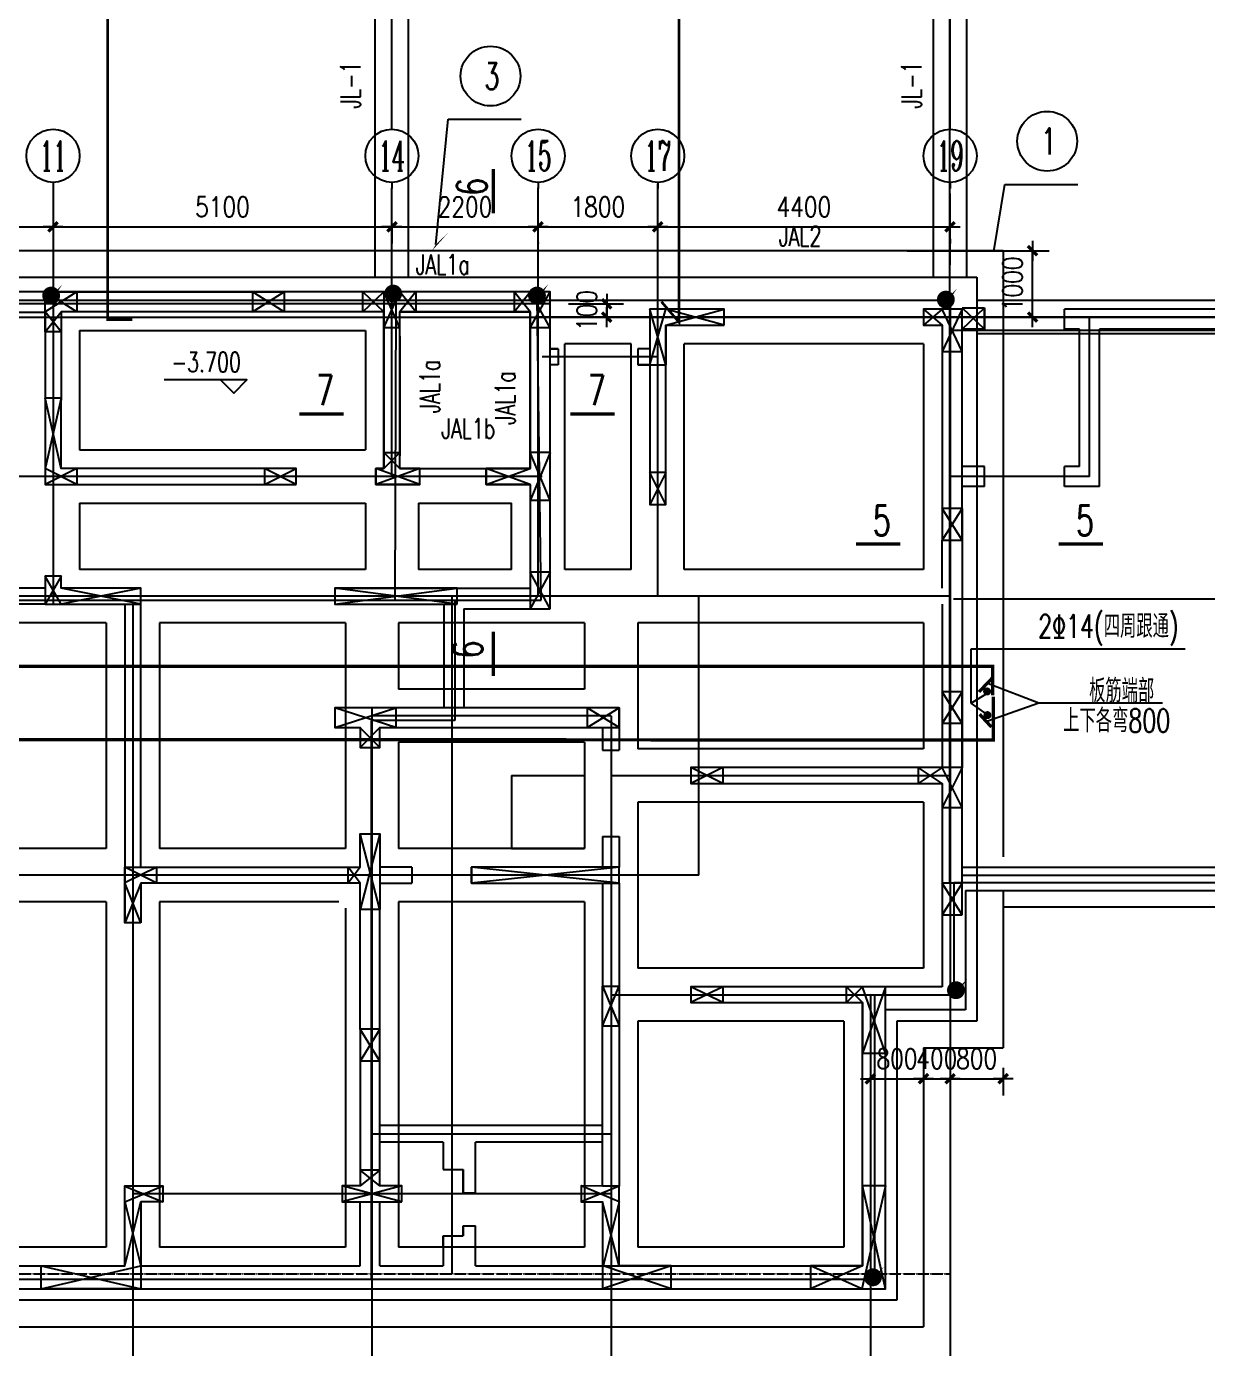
# Model space of a CAD drawing. Extents: x -170759 to 304867, y -311201 to 112352.
# Drawn here: x 197139 to 214914, y -182324 to -162421 of the extents above; entities that cross this region are included whole.
import ezdxf
from ezdxf.enums import TextEntityAlignment as Align

# ---------------------------------------------------------------- set-up
doc = ezdxf.new("R2010")
doc.units = 0
doc.linetypes.add('DOTE', pattern=[2.42, 2, -0.2, 0.02, -0.2])
doc.layers.get('0').update_dxf_attribs({"linetype": 'CONTINUOUS'})
doc.layers.get('DEFPOINTS').update_dxf_attribs({"linetype": 'CONTINUOUS'})
for name, color, linetype in [('AXIS_TEXT', 7, 'CONTINUOUS'), ('DOTE', 251, 'CONTINUOUS'), ('LAYER2', 7, 'CONTINUOUS'), ('WAL', 20, 'CONTINUOUS'), ('图层1', 1, 'CONTINUOUS')]:
    doc.layers.add(name, color=color, linetype=linetype)
doc.styles.add('_HZTXT', font='txt.shx', dxfattribs={"width": 0.8, "bigfont": 'HZTXT.shx'})
doc.styles.add('COMPLEX', font='COMPLEX')
doc.styles.add('DIM_FONT', font='SIMPLEX.shx', dxfattribs={"width": 0.8})
doc.styles.add('HZTXT', font='txt.shx', dxfattribs={"width": 0.8, "bigfont": 'hztxt.shx'})
doc.styles.add('STYLE1', font='txt.shx', dxfattribs={"width": 0.8, "bigfont": 'HZTXT.shx'})
doc.dimstyles.new('NORMAL', dxfattribs={"dimtxt": 300, "dimasz": 1, "dimexe": 250, "dimexo": 300, "dimgap": 150, "dimtad": 1, "dimdec": 0, "dimzin": 0, "dimdsep": 46, "dimtxsty": 'DIM_FONT', "dimblk": '_DIMX', "dimblk1": '_DIMX', "dimblk2": '_DIMX', "dimsah": 1, "dimcen": 2.5, "dimclrt": 7, "dimadec": 0, "dimazin": 0, "dimtfac": 1, "dimtdec": 0, "dimtix": 1, "dimtmove": 2, "dimatfit": 3, "dimldrblk": '_DIMX', "dimfxl": 0, "dimtolj": 1, "dimtzin": 0, "dimarcsym": 0})

# ---------------------------------------------------------------- blocks, each defined once
blk = doc.blocks.new('_DIMX')
blk.add_line((-150, 0), (150, 0))
at = {"const_width": 50}
blk.add_lwpolyline([(-70, -70), (70, 70)], dxfattribs=at)
blk = doc.blocks.new('*D124')
at = {"layer": 'DEFPOINTS', "color": 0}
for p in [(219439, -174852, 0), (219439, -183995), (211039, -184294, 0)]:
    blk.add_point(p, dxfattribs=at)
at = {"layer": 'WAL', "color": 0, "lineweight": -2}
for p, q in [((219439, -175092), (219439, -184195)), ((211040, -183995), (219438, -183995))]:
    blk.add_line(p, q, dxfattribs=at)
at = {"layer": 'WAL', "color": 0, "lineweight": -2, "xscale": 0.8, "yscale": 0.8, "zscale": 0.8, "rotation": 180}
blk.add_blockref('_DIMX', (211039, -183995), dxfattribs=at)
at = {"layer": 'WAL', "color": 0, "lineweight": -2, "xscale": 0.8, "yscale": 0.8, "zscale": 0.8}
blk.add_blockref('_DIMX', (219439, -183995), dxfattribs=at)
at = {"layer": 'WAL', "color": 7, "insert": (215239, -183795), "char_height": 240, "attachment_point": 5, "style": '_HZTXT'}
blk.add_mtext('\\A1;8400', dxfattribs=at)
blk = doc.blocks.new('*D143')
at = {"layer": 'DEFPOINTS', "color": 0}
for p in [(211039, -177797, 0), (211839, -177797, 0), (211839, -178262)]:
    blk.add_point(p, dxfattribs=at)
at = {"layer": 'WAL', "color": 0, "lineweight": -2}
for p, q in [((211839, -178097), (211839, -178512)), ((211038, -178262), (211037, -178262)), ((211039, -178262), (211839, -178262)), ((211840, -178262), (211841, -178262))]:
    blk.add_line(p, q, dxfattribs=at)
blk.add_blockref('_DIMX', (211039, -178262), dxfattribs=at)
at = {"layer": 'WAL', "color": 0, "lineweight": -2, "rotation": 180}
blk.add_blockref('_DIMX', (211839, -178262), dxfattribs=at)
at = {"layer": 'WAL', "color": 7, "insert": (211439, -177962), "char_height": 300, "attachment_point": 5, "style": 'DIM_FONT'}
blk.add_mtext('\\A1;800', dxfattribs=at)
blk = doc.blocks.new('*D144')
at = {"layer": 'DEFPOINTS', "color": 0}
for p in [(210639, -177797, 0), (211039, -177797, 0), (211039, -178262)]:
    blk.add_point(p, dxfattribs=at)
at = {"layer": 'WAL', "color": 0, "lineweight": -2}
for p, q in [((211039, -178097), (211039, -178512)), ((210638, -178262), (210637, -178262)), ((210639, -178262), (211039, -178262)), ((211040, -178262), (211041, -178262))]:
    blk.add_line(p, q, dxfattribs=at)
blk.add_blockref('_DIMX', (210639, -178262), dxfattribs=at)
at = {"layer": 'WAL', "color": 0, "lineweight": -2, "rotation": 180}
blk.add_blockref('_DIMX', (211039, -178262), dxfattribs=at)
at = {"layer": 'WAL', "color": 7, "insert": (210839, -177962), "char_height": 300, "attachment_point": 5, "style": 'DIM_FONT'}
blk.add_mtext('\\A1;400', dxfattribs=at)
blk = doc.blocks.new('*D145')
at = {"layer": 'DEFPOINTS', "color": 0}
for p in [(210639, -177797, 0), (209839, -177998, 0), (210639, -178262)]:
    blk.add_point(p, dxfattribs=at)
at = {"layer": 'WAL', "color": 0, "lineweight": -2}
for p, q in [((210639, -178097), (210639, -178512)), ((209838, -178262), (209837, -178262)), ((209839, -178262), (210639, -178262)), ((209839, -178298), (209839, -178512)), ((210640, -178262), (210641, -178262))]:
    blk.add_line(p, q, dxfattribs=at)
blk.add_blockref('_DIMX', (209839, -178262), dxfattribs=at)
at = {"layer": 'WAL', "color": 0, "lineweight": -2, "rotation": 180}
blk.add_blockref('_DIMX', (210639, -178262), dxfattribs=at)
at = {"layer": 'WAL', "color": 7, "insert": (210239, -177962), "char_height": 300, "attachment_point": 5, "style": 'DIM_FONT'}
blk.add_mtext('\\A1;800', dxfattribs=at)
blk = doc.blocks.new('_AXISO')
blk.add_circle((0, 0), 0.5)
at = {"layer": 'AXIS_TEXT', "style": 'COMPLEX', "width": 1.041667}
blk.add_attdef('A', text='', height=0.56, dxfattribs=at).set_placement((-0.25, -0.28), (0.25, -0.28), align=Align.FIT)
blk = doc.blocks.new('*D151')
at = {"layer": 'DEFPOINTS', "color": 0}
for p in [(210094, -165797, 0), (212280, -165797), (210094, -166797, 0)]:
    blk.add_point(p, dxfattribs=at)
at = {"layer": 'WAL', "color": 0, "lineweight": -2}
for p, q in [((210394, -165797), (212530, -165797)), ((212280, -165796), (212280, -165795)), ((212280, -166797), (212280, -165797)), ((210394, -166797), (212530, -166797)), ((212280, -166798), (212280, -166799))]:
    blk.add_line(p, q, dxfattribs=at)
for p, rotation in [((212280, -165797), 270), ((212280, -166797), 90)]:
    blk.add_blockref('_DIMX', p, dxfattribs=dict(at, rotation=rotation))
at = {"layer": 'WAL', "color": 7, "insert": (211980, -166297), "char_height": 300, "attachment_point": 5, "rotation": 90, "style": 'DIM_FONT'}
blk.add_mtext('\\A1;1000', dxfattribs=at)
blk = doc.blocks.new('*D152')
at = {"layer": 'DEFPOINTS', "color": 0}
for p in [(204999, -166597, 0), (205381, -166797, 0), (205872, -166797)]:
    blk.add_point(p, dxfattribs=at)
at = {"layer": 'WAL', "color": 0, "lineweight": -2}
for p, q in [((205299, -166597), (206122, -166597)), ((205872, -166596), (205872, -166595)), ((205872, -166597), (205872, -166797)), ((205681, -166797), (206122, -166797)), ((205872, -166798), (205872, -166799))]:
    blk.add_line(p, q, dxfattribs=at)
for p, rotation in [((205872, -166597), 270), ((205872, -166797), 90)]:
    blk.add_blockref('_DIMX', p, dxfattribs=dict(at, rotation=rotation))
at = {"layer": 'WAL', "color": 7, "insert": (205572, -166697), "char_height": 300, "attachment_point": 5, "rotation": 90, "style": 'DIM_FONT'}
blk.add_mtext('\\A1;100', dxfattribs=at)

msp = doc.modelspace()

# ---------------------------------------------------------------- linework, layer by layer
at = {"layer": 'DOTE', "color": 8, "linetype": 'DOTE', "ltscale": 2}
msp.add_line((174555.81135, -181196.52505), (211039.22853, -181196.52505), dxfattribs=at)
at = {"layer": 'LAYER2', "color": 6, "elevation": 0}
for points in [[(202720.06455, -166381.13879, 0, 0, 0), (203081.33032, -165978.08148, 96, 0, 0), (203299.00674, -165704.46324, 0, 0, 0)], [(198233.13168, -165745.73088, 0, 0, 0), (197852.20385, -166130.25934, 96, 0, 0), (197621.14535, -166392.67492, 0, 0, 0)], [(205544.16116, -165745.73088, 0, 0, 0), (205163.23332, -166130.25934, 96, 0, 0), (204932.17483, -166392.67492, 0, 0, 0)], [(211697.61089, -165806.60895, 0, 0, 0), (211316.68305, -166191.1374, 96, 0, 0), (211085.62456, -166453.55298, 0, 0, 0)], [(211849.92397, -176202.33112, 0, 0, 0), (211468.99613, -176586.85958, 96, 0, 0), (211237.93764, -176849.27516, 0, 0, 0)], [(210600.95647, -180524.66096, 0, 0, 0), (210220.02863, -180909.18942, 96, 0, 0), (209988.97014, -181171.605, 0, 0, 0)]]:
    msp.add_lwpolyline(points, format="xyseb", dxfattribs=at)
at = {"layer": 'LAYER2', "color": 6, "const_width": 133.7388, "elevation": 0}
for points in [[(197543.40939, -166531.37904, -1), (197478.26034, -166413.20933, -1)], [(202691.59246, -166500.94014, -1), (202626.44341, -166382.77043, -1)], [(204854.43886, -166531.37904, -1), (204789.28981, -166413.20933, -1)], [(211007.88859, -166592.25711, -1), (210942.73955, -166474.08739, -1)], [(211160.20167, -176987.97928, -1), (211095.05262, -176869.80957, -1)], [(209911.23417, -181310.30912, -1), (209846.08513, -181192.1394, -1)]]:
    msp.add_lwpolyline(points, format="xyb", close=True, dxfattribs=at)
at = {"layer": 'WAL', "color": 4}
for p, q in [((202639.22853, -163968.9875), (202639.22853, -136475.28904)), ((211039.22853, -163968.36882), (211039.22853, -136475.28904)), ((202389.22853, -166196.52505), (202389.22853, -161146.52505)), ((202889.22853, -166196.52505), (202889.22853, -161146.52505)), ((210789.22853, -166196.52505), (210789.22853, -161146.52505)), ((211289.22853, -166196.52505), (211289.22853, -161146.52505)), ((197539.22853, -164768.36882), (197539.22853, -164858.8081)), ((202639.22853, -164768.36882), (202639.22853, -164858.8081)), ((204839.22853, -164768.36882), (204839.22853, -164858.8081)), ((206639.22853, -164768.36882), (206639.22853, -164858.8081)), ((206639.22853, -170996.52505), (206639.22853, -164791.87756)), ((211039.22853, -164768.36882), (211039.22853, -164858.8081)), ((197539.22853, -164858.8081), (197539.22853, -171116.52505)), ((202639.22853, -169196.52505), (202639.22853, -164847.99566)), ((204839.22853, -170996.52505), (204839.22853, -164847.99566)), ((211039.22853, -166009.8754), (211039.22853, -164933.60012)), ((211839.22853, -165796.52505), (178439.22853, -165796.52505)), ((211839.22853, -165796.52505), (211839.22853, -174921.99128)), ((195139.22853, -166196.52505), (211439.22853, -166196.52505)), ((211439.22853, -166196.52505), (211439.22853, -177396.52505)), ((205019.22853, -166416.52505), (185259.22853, -166416.52505)), ((197899.22853, -166716.52505), (197419.22853, -166416.52505)), ((197899.22853, -166416.52505), (197419.22853, -166716.88709)), ((197899.22853, -166416.52505), (197899.22853, -166716.52505)), ((200539.22853, -166416.52505), (200539.22853, -166716.52505)), ((201019.22853, -166716.52505), (200539.22853, -166416.52505)), ((200539.22853, -166716.52505), (201019.22853, -166416.52505)), ((202199.22853, -166716.52505), (202199.22853, -166416.52505)), ((202199.22853, -166416.52505), (202519.22853, -166716.52505)), ((202199.22853, -166716.52505), (202519.22853, -166416.52505)), ((202519.22853, -166416.52505), (202519.22853, -166716.52505)), ((202759.22853, -166956.52505), (202519.22853, -166416.52505)), ((202519.22853, -166956.52505), (202758.82965, -166416.52505)), ((202999.22853, -166716.52505), (202758.82965, -166416.52505)), ((202999.22853, -166416.52505), (202759.22853, -166716.52505)), ((202999.22853, -166416.52505), (202999.22853, -166716.52505)), ((204719.22853, -166716.52505), (204479.22853, -166416.52505)), ((204479.22853, -166716.52505), (204717.89068, -166416.52505)), ((204479.22853, -166416.52505), (204479.22853, -166716.52505)), ((205019.22853, -166956.52505), (204717.89068, -166416.52505)), ((204719.22853, -166956.52505), (205019.22853, -166416.52505)), ((205019.22853, -167276.52505), (205019.22853, -166416.52505)), ((211039.22853, -166425.44205), (211039.22853, -184857.23208)), ((217889.22853, -166546.52505), (211439.22853, -166546.52505)), ((204999.22853, -166596.52505), (185439.22853, -166596.52505)), ((197419.22853, -166726.52505), (192859.22853, -166726.52505)), ((197419.22853, -167016.52505), (197659.22853, -166716.52505)), ((197659.22853, -167016.52505), (197419.22853, -166716.88709)), ((197419.22853, -166726.52505), (197419.22853, -169076.52505)), ((197659.22853, -166716.52505), (197659.22853, -167016.52505)), ((202519.22853, -166716.52505), (201019.22853, -166716.52505)), ((202519.22853, -166716.52505), (202199.22853, -166716.52505)), ((202519.22853, -169076.52505), (202519.22853, -166716.52505)), ((204719.22853, -166716.52505), (202759.22853, -166716.52505)), ((202759.22853, -169076.52505), (202759.22853, -166716.52505)), ((202999.6054, -166719.34278), (204399.6054, -166719.34278)), ((204719.22853, -169076.52505), (204719.22853, -166716.52505)), ((206759.22853, -167516.52505), (206519.22853, -166676.52505)), ((206519.22853, -167516.52505), (206760.18095, -166676.52505)), ((206759.22853, -166916.52505), (207639.22853, -166676.52505)), ((207639.22853, -166916.52505), (206760.18095, -166676.52505)), ((210639.22853, -166676.52505), (210919.22853, -166916.82703)), ((210919.4526, -166676.52505), (210639.22853, -166916.52484)), ((211219.22853, -166676.52505), (210919.22853, -167316.52484)), ((211219.22853, -167316.52484), (210919.4526, -166676.52505)), ((211219.22853, -166656.52505), (211559.22853, -166656.52505)), ((211219.22853, -166656.52505), (211559.22853, -166656.52505)), ((211219.22853, -166976.52505), (211559.22853, -166656.52505)), ((211219.22853, -166656.52505), (211559.22853, -166976.52505)), ((211559.22853, -166976.52505), (211559.22853, -166656.52505)), ((211559.22853, -166656.52505), (211559.22853, -166976.52505)), ((211559.22853, -166976.52505), (211559.22853, -166676.52505)), ((212759.22853, -166976.52505), (212759.22853, -166676.52505)), ((219289.22853, -166676.52505), (212759.22853, -166676.52505)), ((174767.77959, -166796.52505), (218787.04971, -166796.52505)), ((202759.22853, -166956.52505), (202519.22853, -166956.52505)), ((205019.22853, -166956.52505), (204719.22853, -166956.52505)), ((225459.22853, -166796.52505), (204839.22853, -166796.52505)), ((206759.22853, -166916.52505), (206759.22853, -167516.52505)), ((211559.22853, -166976.52505), (211219.22853, -166976.52505)), ((211559.22853, -166976.52505), (211219.22853, -166976.52505)), ((211559.22853, -166976.52505), (211219.22853, -166976.52505)), ((212989.22853, -166976.52505), (212759.22853, -166976.52505)), ((212989.22853, -169046.52505), (212989.22853, -166976.52505)), ((213139.22853, -169196.52505), (213139.22853, -166796.52505)), ((225459.22853, -166976.52505), (213289.22853, -166976.52505)), ((213289.22853, -169346.52505), (213289.22853, -166976.52505)), ((197659.22853, -167016.52505), (197659.22853, -168046.52505)), ((197939.22853, -166996.52505), (197939.22853, -168796.52505)), ((197939.22853, -166996.52505), (202239.22853, -166996.52505)), ((202239.22853, -166996.52505), (202239.22853, -168796.52505)), ((202759.22853, -167085.01674), (202759.22853, -168885.01674)), ((204719.22853, -168796.52505), (204719.22853, -166996.52505)), ((217889.22853, -167046.52505), (211439.22853, -167046.52505)), ((205019.22853, -167276.52505), (205139.22853, -167276.52505)), ((205139.22853, -167276.52505), (205019.22853, -167276.52505)), ((205139.22853, -167276.52505), (205139.22853, -167516.52505)), ((205139.22853, -167276.52505), (205139.22853, -167516.52505)), ((205139.22853, -167276.52505), (205139.22853, -167516.52505)), ((205139.22853, -167276.52505), (205139.22853, -167516.52505)), ((205239.22853, -170596.52505), (205239.22853, -167196.52505)), ((206239.22853, -167196.52505), (205239.22853, -167196.52505)), ((206239.22853, -170596.52505), (206239.22853, -167196.52505)), ((206339.22853, -167276.52505), (206339.22853, -167516.52505)), ((206519.22853, -167276.52505), (206339.22853, -167276.52505)), ((206519.22853, -167276.52505), (206339.22853, -167276.52505)), ((206519.22853, -167276.52505), (206339.22853, -167276.52505)), ((206339.22853, -167276.52505), (206339.22853, -167516.52505)), ((206339.22853, -167276.52505), (206339.22853, -167516.52505)), ((207039.22853, -170596.52505), (207039.22853, -167196.52505)), ((210639.22853, -167196.52505), (207039.22853, -167196.52505)), ((210639.22853, -167196.52505), (210639.22853, -170596.52505)), ((210919.22853, -167316.52484), (211219.22853, -167316.52484)), ((206639.22853, -167396.52505), (204899.22853, -167396.52505)), ((205139.22853, -167516.52505), (205019.22853, -167516.52505)), ((205139.22853, -167516.52505), (205019.22853, -167516.52505)), ((206339.22853, -167516.52505), (206519.22853, -167516.52505)), ((206519.22853, -167516.52505), (206339.22853, -167516.52505)), ((206519.22853, -167516.52505), (206759.22853, -167516.52505)), ((197659.22853, -169076.52505), (197419.22853, -168016.52505)), ((197659.22853, -168016.52505), (197419.22853, -169076.68293)), ((197939.22853, -168796.52505), (202239.22853, -168796.52505)), ((202519.22853, -168836.52505), (202759.22853, -168836.52505)), ((202759.22853, -169076.52505), (202519.22853, -168836.52505)), ((202759.22853, -168836.52505), (202519.22853, -169076.52505)), ((205019.22853, -168836.52505), (204719.22853, -168836.52505)), ((205019.22853, -169556.52505), (204719.22853, -168836.52505)), ((205019.22853, -168836.52505), (204719.22853, -169556.52505)), ((197899.22853, -169076.52505), (197419.22853, -169316.52505)), ((197899.22853, -169316.52505), (197419.22853, -169076.68293)), ((197899.22853, -169076.52505), (197899.22853, -169316.52505)), ((200719.22853, -169076.52505), (200719.22853, -169316.52505)), ((200719.22853, -169316.52505), (201199.22853, -169076.52505)), ((201199.22853, -169316.52505), (200719.22853, -169076.52505)), ((203059.42659, -169316.52505), (202399.22853, -169076.52505)), ((203059.42659, -169076.52505), (202399.22853, -169316.52505)), ((202399.22853, -169076.52505), (202519.22853, -169076.52505)), ((202399.22853, -169316.52505), (202399.22853, -169076.52505)), ((202759.22853, -169076.52505), (203059.42659, -169076.52505)), ((202759.22853, -169076.52505), (203059.42659, -169076.52505)), ((202759.22853, -169076.52505), (203059.42659, -169076.52505)), ((203039.22853, -169076.52505), (204439.22853, -169076.52505)), ((203059.42659, -169316.52505), (203059.42659, -169076.52505)), ((204059.22853, -169316.52505), (204719.22853, -169076.52505)), ((204719.22853, -169316.52505), (204059.22853, -169076.52505)), ((204059.22853, -169076.52505), (204719.22853, -169076.52505)), ((204059.22853, -169316.52505), (204059.22853, -169076.52505)), ((206759.22853, -169136.52505), (206519.22853, -169616.52505)), ((206759.22853, -169616.52505), (206519.22853, -169136.52505)), ((206759.22853, -169136.52505), (206519.22853, -169136.52505)), ((211559.22853, -169046.52505), (211219.22853, -169046.52505)), ((211559.22853, -169346.52505), (211559.22853, -169046.52505)), ((212989.22853, -169046.52505), (212759.22853, -169046.52505)), ((212759.22853, -169346.52505), (212759.22853, -169046.52505)), ((204899.22853, -169196.52505), (185439.22853, -169196.52505)), ((202399.22853, -169316.52505), (203059.42659, -169316.52505)), ((203059.42659, -169316.52505), (202399.22853, -169316.52505)), ((202399.22853, -169316.52505), (203059.42659, -169316.52505)), ((204719.22853, -169316.52505), (204059.22853, -169316.52505)), ((213139.22853, -169196.52505), (211039.22853, -169196.52505)), ((211559.22853, -169346.52505), (211219.22853, -169346.52505)), ((213289.22853, -169346.52505), (212759.22853, -169346.52505)), ((213289.22853, -169346.52505), (213289.22853, -169346.52505)), ((205019.22853, -169556.52505), (204719.22853, -169556.52505)), ((197939.22853, -169596.52505), (197939.22853, -170596.52505)), ((197939.22853, -169596.52505), (202239.22853, -169596.52505)), ((202239.22853, -169596.52505), (202239.22853, -170596.52505)), ((203039.22853, -169596.52505), (203039.22853, -170596.52505)), ((203039.22853, -169596.52505), (204439.22853, -169596.52505)), ((204439.22853, -170596.52505), (204439.22853, -169596.52505)), ((211219.22853, -170156.52505), (210919.22853, -169676.52505)), ((211219.22853, -169676.52505), (210919.22853, -170156.52505)), ((211219.22853, -169676.52505), (210919.22853, -169676.52505)), ((211219.22853, -169676.52505), (211219.22853, -171198.41802)), ((210919.22853, -170876.52505), (210919.22853, -170156.52505)), ((197659.59912, -171116.52505), (197419.22853, -170696.52505)), ((197659.22853, -170696.52505), (197419.22853, -171116.52505)), ((202239.22853, -170596.52505, 0), (197939.22853, -170596.52505, 0)), ((204439.22853, -170596.52505, 0), (203039.22853, -170596.52505, 0)), ((205019.22853, -170636.52505), (204719.22853, -170636.52505)), ((205019.22853, -171186.52505), (204719.22853, -170636.52505)), ((205019.22853, -170636.52505), (204719.22853, -171186.52505)), ((206239.22853, -170596.52505, 0), (205239.22853, -170596.52505, 0)), ((210639.22853, -170596.52505, 0), (207039.22853, -170596.52505, 0)), ((197419.22853, -170876.52505), (192859.22853, -170876.52505)), ((198859.22853, -171116.52505), (197659.22853, -170876.52505)), ((198859.22853, -170876.52505), (197659.59912, -171116.52505)), ((198859.22853, -175076.52505), (198859.22853, -170876.52505)), ((201779.22873, -170876.52505), (204719.22853, -170876.52505)), ((203619.22873, -171116.52508), (201779.22873, -170876.52508)), ((201779.22873, -171116.52508), (203619.22873, -170876.52508)), ((201808.62143, -170876.52505), (204719.22853, -170876.52505)), ((211039.22853, -170996.52505), (195139.22853, -170996.52505)), ((197419.22853, -171116.52505), (195619.22853, -171116.52505)), ((198619.22853, -171116.52505), (198619.22853, -175916.52505)), ((198739.22853, -171116.52505), (198739.22853, -184857.23208)), ((203419.22853, -171116.52508), (203419.22853, -172676.52505)), ((203539.22853, -170996.52505), (203539.22854, -181196.52505)), ((207259.22853, -175196.52505), (207259.22853, -170996.52505)), ((210919.22853, -171116.52505), (210919.22853, -173576.52505)), ((211219.22853, -171116.52505), (211219.22853, -173576.52505)), ((203719.22853, -171186.52505), (203719.22853, -172676.52505)), ((203719.22853, -171186.52505), (205019.22853, -171186.52505)), ((198339.22853, -171396.52505, 0), (195539.22853, -171396.52505)), ((198339.22853, -171396.52505), (198339.22853, -174796.52505)), ((201939.22853, -171396.52505, 0), (199139.22853, -171396.52505, 0)), ((199139.22853, -171396.52505), (199139.22853, -174796.52505)), ((201939.22853, -171396.52505), (201939.22853, -174796.52505)), ((205539.22853, -171396.52505, 0), (202739.22853, -171396.52505, 0)), ((202739.22853, -171396.52505), (202739.22853, -172396.52505)), ((205539.22853, -171396.52505), (205539.22853, -172396.52505)), ((210639.22853, -171396.52505, 0), (206339.22853, -171396.52505, 0)), ((206339.22853, -171396.52505), (206339.22853, -173296.52505)), ((210639.22853, -171396.52505), (210639.22853, -173296.52505)), ((211354.91275, -172608.56962, 0), (211354.91275, -171789.92395, 0)), ((211354.91275, -171789.92395, 0), (214578.30891, -171789.92395, 0)), ((211616.41126, -172314.31612, 0), (212373.65042, -172602.03086, 0)), ((205539.22853, -172396.52505), (202739.22853, -172396.52505)), ((211219.22853, -172916.52505), (210919.22853, -172436.52505)), ((211219.22853, -172436.52505), (210919.22853, -172916.52505)), ((211596.16103, -172461.69534, 0), (211354.91275, -172608.56962, 0)), ((202699.22853, -172976.52505), (201779.22873, -172676.52505)), ((201779.22873, -172976.52505), (202699.22853, -172676.52505)), ((202339.22853, -172676.52505), (202339.22853, -184857.23208)), ((202699.22853, -172676.52505), (202699.22853, -172976.52505)), ((206059.22853, -172976.52505), (205579.22853, -172676.52505)), ((205579.22853, -172976.52505), (206059.22853, -172676.52505)), ((205579.22853, -172676.52505), (205579.22853, -172976.52505)), ((206059.22853, -172676.52505), (206059.22853, -173316.52505)), ((211599.30424, -172776.62404, 0), (211354.91275, -172608.56962, 0)), ((211593.85747, -172877.54913, 0), (212373.65042, -172602.03086, 0)), ((212373.65042, -172602.03086, 0), (214233.45876, -172602.03086, 0)), ((205939.22853, -172796.52505), (202339.22853, -172796.52505)), ((205939.22853, -172796.52505), (205939.22853, -184857.23208)), ((211219.22853, -172916.52505), (210919.22853, -172916.52505)), ((202459.22853, -173276.52505), (202156.59551, -172976.52505)), ((202159.22853, -173276.52505), (202459.22853, -172976.52505)), ((205809.22853, -172976.52505), (205809.22853, -173316.52505)), ((205539.22853, -173196.52505), (202739.22853, -173196.52505)), ((202739.22853, -173196.52505), (202739.22853, -174796.52505)), ((205539.22853, -173196.52505), (205539.22853, -174796.52505)), ((205809.22853, -173316.52505), (206059.22853, -173316.52505)), ((205809.22853, -173316.52505), (206049.22853, -173316.52505)), ((205809.22853, -173316.52505), (206049.22853, -173316.52505)), ((205809.22853, -173316.52505), (206059.22853, -173316.52505)), ((210639.22853, -173296.52505), (206339.22853, -173296.52505)), ((204439.22853, -173696.52505), (205539.22853, -173696.52505)), ((204439.22853, -173696.52505), (204439.22853, -174796.52505)), ((205539.22853, -173696.52505), (205539.22853, -174796.52505)), ((205939.22853, -173696.52505), (211039.22853, -173696.52505)), ((207619.22853, -173816.52505), (207139.22853, -173576.52505)), ((207619.22853, -173576.52505), (207139.22853, -173816.52505)), ((207619.22853, -173576.52505), (207619.22853, -173816.52505)), ((210919.22853, -173576.52505), (210559.22853, -173816.52505)), ((210919.22853, -173816.52505), (210559.22853, -173576.52505)), ((210559.22853, -173576.52505), (210559.22853, -173816.52505)), ((211219.22853, -174176.52505), (210919.22853, -173576.52505)), ((211219.22853, -173576.52505), (210919.22853, -174176.52505)), ((211219.22853, -173576.52505), (210919.22853, -173576.52505)), ((210639.22853, -174096.52505), (206339.22853, -174096.52505)), ((206339.22853, -174096.52505), (206339.22853, -176596.52505)), ((210639.22853, -174096.52505), (210639.22853, -176596.52505)), ((210919.22853, -174176.52505), (211219.22853, -174176.52505)), ((202459.22853, -175716.52505), (202159.22853, -174576.52505)), ((202459.22853, -174576.52505), (202159.22853, -175716.52505)), ((205809.22853, -174616.52505), (206059.22853, -174616.52505)), ((205809.22853, -174616.52505), (205809.22853, -175076.52505)), ((206059.22853, -174616.52505), (206059.22853, -175076.52505)), ((198339.22853, -174796.52505), (195539.22853, -174796.52505)), ((201939.22853, -174796.52505), (199139.22853, -174796.52505)), ((205539.22853, -174796.52505), (202739.22853, -174796.52505)), ((204439.22853, -174796.52505), (205539.22853, -174796.52505)), ((199099.22853, -175316.52505), (198619.22853, -175076.52505)), ((199099.22853, -175076.52505), (198619.22853, -175313.44569)), ((199099.22853, -175316.52505), (199099.22853, -175076.52505)), ((202159.22853, -175316.52505), (201979.22853, -175076.52505)), ((202159.22853, -175076.52505), (201979.22853, -175316.52505)), ((201979.22853, -175316.52505), (201979.22853, -175076.52505)), ((202939.22853, -175076.52505), (202459.22853, -175076.52505)), ((202939.22853, -175076.52505), (202939.22853, -175316.52505)), ((206059.22853, -175316.52505), (203839.22853, -175076.52505)), ((206059.22853, -175076.52505), (203839.22853, -175316.52505)), ((203839.22853, -175316.52505), (203839.22853, -175076.52505)), ((211219.22853, -175076.52505), (230619.22853, -175076.52505)), ((207259.22853, -175196.52505), (195139.22853, -175196.52505)), ((198859.22853, -175916.52505), (198619.22853, -175313.44569)), ((198859.22853, -175316.52505), (198619.22853, -175916.52505)), ((202159.22853, -177516.52505), (202159.22853, -175316.52505)), ((202459.22853, -175316.52505), (202939.22853, -175316.52505)), ((205809.22853, -175316.52505), (205809.22853, -176867.86552)), ((206059.22853, -175316.52505), (206059.22853, -176867.86552)), ((211219.22853, -175796.52505), (210919.22853, -175316.52505)), ((211219.22853, -175316.52505), (210919.22853, -175796.52505)), ((211219.22853, -175316.52505), (210919.22853, -175316.52505)), ((211219.22853, -175196.52505), (256239.22853, -175196.52505)), ((211269.22853, -175426.52505), (241419.22853, -175426.52505)), ((211269.22853, -175426.52505), (211269.22853, -177226.52505)), ((211839.22853, -175426.52505), (211839.22853, -177796.52505)), ((198339.22853, -175596.52505), (195539.22853, -175596.52505)), ((198339.22853, -175596.52505), (198339.22853, -180796.52505)), ((199139.22853, -175596.52505), (199139.22853, -180796.52505)), ((201839.22853, -175596.52505), (199139.22853, -175596.52505)), ((201939.22853, -175696.52505), (201939.22853, -180796.52505)), ((202459.22853, -177516.52505), (202459.22853, -175716.52505)), ((202739.22853, -175596.52505), (202739.22853, -180796.52505)), ((205539.22853, -175596.52505), (202739.22853, -175596.52505)), ((205539.22853, -175596.52505), (205539.22853, -180796.52505)), ((211839.22853, -175676.52505), (226039.22853, -175676.52505)), ((210919.22853, -175796.52505), (210919.22853, -176876.52505)), ((210639.22853, -176596.52505), (206339.22853, -176596.52505)), ((205809.22853, -176867.86552), (206059.22853, -177467.77191)), ((205809.22853, -177467.77191), (206059.22853, -176867.86552)), ((210919.22853, -176876.52505), (207139.22853, -176876.52505)), ((207619.22853, -177116.52505), (207139.22853, -176876.52505)), ((207619.22853, -176876.52505), (207139.22853, -177116.52505)), ((207619.22853, -176876.52505), (207619.22853, -177116.52505)), ((209479.22853, -177116.52505), (209721.69138, -176876.52505)), ((209719.22853, -177116.52505), (209479.22853, -176876.52505)), ((209479.22853, -177116.52505), (209479.22853, -176876.52505)), ((210069.22853, -176876.52505), (209719.22853, -177876.52505)), ((210069.22853, -177876.52505), (209721.69138, -176876.52505)), ((205939.22853, -176996.52505), (211039.22853, -176996.52505)), ((209719.22853, -181076.52505), (209719.22853, -177116.52505)), ((209839.22853, -176996.52505), (209839.22853, -184857.23208)), ((210069.22853, -181426.52505), (210069.22853, -177226.52505)), ((211269.22853, -177226.52505), (210069.22853, -177226.52505)), ((202459.22853, -177996.52505), (202159.22853, -177516.52505)), ((202459.22853, -177516.52505), (202159.22853, -177996.52505)), ((205809.22853, -177467.77191), (206059.22853, -177467.77191)), ((206339.22853, -177396.52505), (206339.22853, -180796.52505)), ((209439.22853, -177396.52505), (206339.22853, -177396.52505)), ((209439.22853, -177396.52505), (209439.22853, -180796.52505)), ((210239.22853, -177396.52505), (210239.22853, -181596.52505)), ((211439.22853, -177396.52505), (210239.22853, -177396.52505)), ((210639.22853, -177796.52505), (210639.22853, -181996.52505)), ((210639.22853, -177796.52505), (211839.22853, -177796.52505)), ((202459.22853, -177996.52505), (202159.22853, -177996.52505)), ((205939.22853, -179096.52505), (202339.22853, -179096.52505)), ((205809.22853, -178966.52505), (202459.22853, -178966.52505)), ((205939.22853, -179096.52505), (203409.22853, -179096.52505)), ((203409.22853, -179216.52505), (202459.22853, -179216.52505)), ((203409.22853, -179216.52505), (203409.22853, -179627.13215)), ((203899.22835, -179977.13215), (203899.22835, -179216.52505)), ((205809.22853, -179216.52505), (203899.22835, -179216.52505)), ((202459.22853, -179876.52505), (202159.22853, -179636.52505)), ((202459.22853, -179636.52505), (202159.22853, -179876.52505)), ((202459.22853, -179636.52505), (202159.22853, -179636.52505)), ((203409.22853, -179627.13215), (203709.22835, -179627.13215)), ((203709.22835, -179627.13215), (203709.22835, -179977.13215)), ((203709.22835, -179977.13215), (203709.22835, -179627.13215)), ((198619.22853, -180116.21893), (199189.22853, -179876.52505)), ((198619.22853, -179878.10703), (199189.22853, -180116.52505)), ((202789.22853, -180116.52505), (201889.22853, -179876.52505)), ((202789.22853, -179876.52505), (201889.22853, -180116.52505)), ((206059.22853, -180116.21893), (205489.22853, -179876.52505)), ((206059.22853, -179878.10703), (205489.22853, -180116.52505)), ((210069.22853, -179876.52505), (209712.82995, -181426.52505)), ((210069.22853, -181426.52505), (209719.22853, -179876.52505)), ((198619.22853, -180116.21893), (198859.22853, -181078.99515)), ((198619.22853, -181076.52505), (198859.22853, -180116.52505)), ((205939.22853, -179996.52505), (198739.22853, -179996.52505)), ((202159.22853, -181076.52505), (202159.22853, -180116.52505)), ((202459.22853, -181076.52505), (202459.22853, -180116.52505)), ((203709.22835, -179977.13215), (203899.22835, -179977.13215)), ((206059.22853, -181076.52505), (205809.22854, -180116.52505)), ((206059.22853, -180116.21893), (205819.22853, -181078.99515)), ((203709.22835, -180477.13215), (203709.22835, -180627.13215)), ((203709.22835, -180477.13215), (203899.22835, -180477.13215)), ((203709.22835, -180627.13215), (203709.22835, -180477.13215)), ((203899.22835, -181076.52505), (203899.22835, -180477.13215)), ((203409.22835, -180627.13215), (203709.22835, -180627.13215)), ((203409.22835, -180627.13215), (203409.22835, -181076.52505)), ((203409.22853, -180776.52505), (203409.22853, -180627.13215)), ((198339.22853, -180796.52505), (195539.22853, -180796.52505)), ((201939.22853, -180796.52505), (199139.22853, -180796.52505)), ((205539.22853, -180796.52505), (202739.22853, -180796.52505)), ((209439.22853, -180796.52505), (206339.22853, -180796.52505)), ((193159.22853, -181076.52505), (198619.22853, -181076.52505)), ((197359.22853, -181076.52505), (198859.22853, -181426.52505)), ((197359.22853, -181426.52505), (198859.22853, -181078.99515)), ((198859.22853, -181076.52505), (202159.22853, -181076.52505)), ((202459.22853, -181076.52505), (203409.22835, -181076.52505)), ((203899.22835, -181076.52505), (209719.22853, -181076.52505)), ((206839.22853, -181076.52505), (205809.22853, -181426.52505)), ((206839.22853, -181426.52505), (205819.22853, -181078.99515)), ((209712.82995, -181426.52505), (208939.22853, -181076.52505)), ((209719.22853, -181076.52505), (208939.22853, -181426.52505)), ((195259.22853, -181426.52505), (210069.22853, -181426.52505)), ((210239.22853, -181596.52505), (195139.22853, -181596.52505)), ((179639.22853, -181996.52505), (210639.22853, -181996.52505))]:
    msp.add_line(p, q, dxfattribs=at)
at = {"layer": 'WAL', "color": 4, "const_width": 40}
for points in [[(198737.01701, -146596.52505), (198362.98157, -146596.52505), (198362.98157, -166834.6244), (198733.84438, -166834.6244)], [(206621.78149, -146928.65679), (206957.15981, -146614.72312), (206957.15981, -166869.90593), (206695.73588, -166565.62214)]]:
    msp.add_lwpolyline(points, dxfattribs=at)
at = {"layer": 'WAL', "color": 4, "const_width": 50, "elevation": 0}
for points in [[(204167.30768, -165232.80343), (204167.30768, -164565.53323)], [(201245.26865, -168253.71441), (201912.53885, -168253.71441)], [(205324.49642, -168253.71441), (205991.76662, -168253.71441)], [(209621.94932, -170214.32408), (210289.21952, -170214.32408)], [(212670.87231, -170214.32408), (213338.14251, -170214.32408)], [(204167.30768, -172199.17766), (204167.30768, -171531.90746)], [(178652.85866, -172377.06537), (178652.85866, -172053.70185), (211679.95027, -172053.70185), (211679.95027, -172489.74193)], [(211682.76222, -172220.71283), (211473.44546, -172439.26024)], [(178668.24886, -172389.50538), (178671.89523, -173156.26312), (211687.96158, -173160.93796), (211688.15782, -172508.37706)], [(211662.59591, -172969.02831), (211483.75466, -172774.20862)]]:
    msp.add_lwpolyline(points, dxfattribs=at)
at = {"layer": 'WAL', "color": 4}
for points in [[(197659.22853, -167016.52505), (197419.22853, -167016.52505), (197419.22853, -166416.52505), (201019.22853, -166416.52505), (201019.22853, -166716.52505), (197659.22853, -166716.52505), (197659.22853, -167016.52505)], [(205019.22853, -171186.52505), (205019.22853, -167516.52505), (205019.22853, -167516.52505), (205019.22853, -167276.52505), (205019.22853, -167276.52505), (205019.22853, -166416.52505), (202519.22853, -166416.52505), (202519.22853, -169076.52505), (202399.22853, -169076.52505), (202399.22853, -169316.52505), (203059.42659, -169316.52505), (203059.42659, -169076.52505), (202759.22853, -169076.52505), (202759.22853, -166716.52505), (204719.22853, -166716.52505), (204719.22853, -169076.52505), (204059.22853, -169076.52505), (204059.22853, -169316.52505), (204719.22853, -169316.52505), (204719.22853, -171186.52505), (205019.22853, -171186.52505)], [(207639.22853, -166916.52505), (207639.22853, -166676.52505), (206519.22853, -166676.52505), (206519.22853, -167276.52505), (206519.22853, -167276.52505), (206519.22853, -167516.52505), (206519.22853, -167516.52505), (206519.22853, -169616.52505), (206759.22853, -169616.52505), (206759.22853, -166916.52505), (207639.22853, -166916.52505)], [(211219.22853, -170156.52505), (211219.22853, -166676.52505), (210639.22853, -166676.52505), (210639.22853, -166916.52484), (210919.22853, -166916.52505), (210919.22853, -170156.52505), (211219.22853, -170156.52505)], [(201199.22853, -169316.52505), (201199.22853, -169076.52505), (197659.22853, -169076.52505), (197659.22853, -168016.52505), (197419.22853, -168016.52505), (197419.22853, -169316.52505), (201199.22853, -169316.52505)], [(198859.22853, -171116.52505), (198859.22853, -170876.52505), (197659.22853, -170876.52505), (197659.22853, -170696.52505), (197419.22853, -170696.52505), (197419.22853, -171116.52505), (198859.22853, -171116.52505)], [(203619.22873, -171116.52508), (203619.22873, -170876.52508), (201779.22873, -170876.52508), (201779.22873, -171116.52508), (203619.22873, -171116.52508)], [(211219.22853, -175796.52505), (211219.22853, -172436.52505), (210919.22853, -172436.52505), (210919.22853, -173576.52505), (207139.22853, -173576.52505), (207139.22853, -173816.52505), (210919.22853, -173816.52505), (210919.22853, -175796.52505), (211219.22853, -175796.52505)], [(206059.22853, -172976.52505), (206059.22853, -172676.52505), (201779.22873, -172676.52505), (201779.22873, -172976.52505), (202159.22853, -172976.52505), (202159.22853, -173276.52505), (202459.22853, -173276.52505), (202459.22853, -172976.52505), (206059.22853, -172976.52505)], [(198859.22853, -175916.52505), (198619.22853, -175916.52505), (198619.22853, -175076.52505), (202159.22853, -175076.52505), (202159.22853, -174576.52505), (202459.22853, -174576.52505), (202459.22853, -175716.52505), (202159.22853, -175716.52505), (202159.22853, -175316.52505), (198859.22853, -175316.52505), (198859.22853, -175916.52505)], [(206059.22853, -175316.52505), (206059.22853, -175076.52505), (203839.22853, -175076.52505), (203839.22853, -175316.52505), (206059.22853, -175316.52505)], [(205809.22854, -179877.77398), (205809.22853, -176867.86552), (206059.22853, -176867.86552), (206059.22853, -179877.77398), (205809.22854, -179877.77398)], [(209719.22853, -177876.52505), (210069.22853, -177876.52505), (210069.22853, -176876.52505), (207139.22853, -176876.52505), (207139.22853, -177116.52505), (209719.22853, -177116.52505), (209719.22853, -177876.52505)], [(202789.22853, -180116.52505), (202789.22853, -179876.52505), (202459.22853, -179876.52505), (202459.22853, -177516.52505), (202159.22853, -177516.52505), (202159.22853, -179876.52505), (201889.22853, -179876.52505), (201889.22853, -180116.52505), (202789.22853, -180116.52505)], [(197359.22854, -181426.52505), (197359.22854, -181076.52505), (198619.22853, -181076.52505), (198619.22853, -179876.52505), (199189.22853, -179876.52505), (199189.22853, -180116.52505), (198859.22853, -180116.52505), (198859.22853, -181426.52505), (197359.22854, -181426.52505)], [(206839.22853, -181426.52505), (206839.22853, -181076.52505), (206059.22853, -181076.52505), (206059.22853, -179878.10703), (205489.22853, -179876.52505), (205489.22853, -180116.52505), (205809.22854, -180116.52505), (205809.22853, -181426.52505), (206839.22853, -181426.52505)], [(210069.22853, -179876.52505), (209719.22853, -179876.52505), (209719.22853, -181076.52505), (208939.22853, -181076.52505), (208939.22853, -181426.52505), (210069.22853, -181426.52505), (210069.22853, -179876.52505)]]:
    msp.add_lwpolyline(points, dxfattribs=at)
at = {"layer": 'WAL', "color": 4, "elevation": 0}
msp.add_lwpolyline([(200057.9364, -167739.73379), (200257.9364, -167939.81271), (200457.9364, -167739.73379), (199211.7875, -167739.73379)], dxfattribs=at)
at = {"layer": 'WAL', "color": 4, "const_width": 60, "elevation": 0}
for points in [[(211566.16103, -172431.69534, 1), (211626.16103, -172431.69534, 1)], [(211571.29538, -172788.00163, 1), (211631.29538, -172788.00163, 1)]]:
    msp.add_lwpolyline(points, format="xyb", close=True, dxfattribs=at)
at = {"layer": '图层1', "color": 1, "linetype": 'ByBlock'}
for p, q in [((211029.38328, -146760.88274, 0), (211029.38328, -175299.57814, 0)), ((179149.84027, -166543.3421, 0), (211063.72713, -166543.3421, 0)), ((202699.37649, -166535.86874, 0), (202681.45594, -171060.01612, 0)), ((204885.24562, -171060.01612, 0), (204822.80915, -166512.6542, 0)), ((211052.55614, -166993.95093, 0), (225692.01713, -166993.95093, 0)), ((185405.3177, -171060.01612, 0), (204885.24562, -171060.01612, 0)), ((203586.58385, -171060.01612, 0), (203586.58385, -172868.86493, 0)), ((225652.66388, -171044.19933, 0), (211091.90939, -171044.19933, 0)), ((203586.58385, -172868.86493, 0), (202327.27533, -172868.86493, 0)), ((202327.27533, -172868.86493, 0), (202327.27533, -181283.94405, 0)), ((256235.11096, -175311.29804, 0), (211095.46007, -175311.29804, 0)), ((211095.46007, -175311.29804, 0), (211095.46007, -177003.96361, 0)), ((211095.46007, -177003.96361, 0), (209899.70795, -177003.96361, 0)), ((209899.70795, -177003.96361, 0), (209899.70795, -181285.41223, 0)), ((209899.70795, -181285.41223, 0), (180504.12935, -181285.41223, 0))]:
    msp.add_line(p, q, dxfattribs=at)
at = {"layer": '图层1', "color": 0, "linetype": 'ByBlock'}
for p, q in [((203299.00674, -165704.46324, 0), (203485.64133, -163817.1418, 0)), ((203485.64133, -163817.1418, 0), (204584.26414, -163817.1418, 0)), ((211697.61089, -165806.60895, 0), (211864.08892, -164797.88795, 0)), ((211864.08892, -164797.88795, 0), (212962.71173, -164797.88795, 0))]:
    msp.add_line(p, q, dxfattribs=at)
for centre in [(204122.43865, -163168.39621), (212500.88624, -164149.14236)]:
    msp.add_circle(centre, 449.77374, dxfattribs=at)

# ---------------------------------------------------------------- block references
at = {"layer": 'WAL', "color": 4}
ref = msp.add_blockref('_AXISO', (197539.22853, -164368.36882), dxfattribs=dict(at, xscale=800, yscale=800, zscale=800))
ref.add_attrib('A', '11', dxfattribs={"layer": 'AXIS_TEXT', "height": 448, "style": 'COMPLEX', "width": 0.78125}).set_placement((197339.22853, -164592.36882), (197739.22853, -164592.36882), align=Align.FIT)
ref = msp.add_blockref('_AXISO', (202639.22853, -164368.36882), dxfattribs=dict(at, xscale=800, yscale=800, zscale=800))
ref.add_attrib('A', '14', dxfattribs={"layer": 'AXIS_TEXT', "height": 448, "style": 'COMPLEX', "width": 0.604839}).set_placement((202439.22853, -164592.36882), (202839.22853, -164592.36882), align=Align.FIT)
ref = msp.add_blockref('_AXISO', (204839.22853, -164368.36882), dxfattribs=dict(at, xscale=800, yscale=800, zscale=800))
ref.add_attrib('A', '15', dxfattribs={"layer": 'AXIS_TEXT', "height": 448, "style": 'COMPLEX', "width": 0.646552}).set_placement((204639.22853, -164592.36882), (205039.22853, -164592.36882), align=Align.FIT)
ref = msp.add_blockref('_AXISO', (206639.22853, -164368.36882), dxfattribs=dict(at, xscale=800, yscale=800, zscale=800))
ref.add_attrib('A', '17', dxfattribs={"layer": 'AXIS_TEXT', "height": 448, "style": 'COMPLEX', "width": 0.646552}).set_placement((206439.22853, -164592.36882), (206839.22853, -164592.36882), align=Align.FIT)
ref = msp.add_blockref('_AXISO', (211039.22853, -164368.36882), dxfattribs=dict(at, xscale=800, yscale=800, zscale=800))
ref.add_attrib('A', '19', dxfattribs={"layer": 'AXIS_TEXT', "height": 448, "style": 'COMPLEX', "width": 0.646552}).set_placement((210839.22853, -164592.36882), (211239.22853, -164592.36882), align=Align.FIT)

# ---------------------------------------------------------------- texts
at = {"layer": 'WAL', "color": 4, "style": '_HZTXT', "width": 0.7}
for s, height, p in [('JL-1', 300, (202166.14938, -163658.02931, 0)), ('JL-1', 300, (210608.78203, -163658.02931, 0)), ('6', 450, (204068.19861, -164969.6089, 0)), ('JAL1a', 300, (203361.293, -168246.85807, 0)), ('JAL1a', 300, (204493.71084, -168419.72214, 0)), ('6', 450, (204003.72406, -171935.98313, 0))]:
    msp.add_text(s, height=height, rotation=90, dxfattribs=at).set_placement(p)
at = {"layer": 'WAL', "color": 4, "width": 0.7}
for s, height, style, p in [('JAL2', 300, '_HZTXT', (208463.50223, -165727.0752, 0)), ('JAL1a', 300, '_HZTXT', (202998.94371, -166153.61913, 0)), ('-3.700', 300, 'HZTXT', (199322.815, -167622.57453, 0)), ('7', 450, '_HZTXT', (201500.07558, -168122.36693, 0)), ('7', 450, '_HZTXT', (205587.69095, -168122.36693, 0)), ('JAL1b', 300, '_HZTXT', (203384.24167, -168624.6486, 0)), ('5', 450, '_HZTXT', (209876.75625, -170082.9766, 0)), ('5', 450, '_HZTXT', (212934.06684, -170082.9766, 0)), ('2%%13114(四周跟通)', 350, '_HZTXT', (212365.32378, -171625.0056, 0)), ('板筋端部', 350, '_HZTXT', (213131.48565, -172597.52123, 0)), ('上下各弯800', 350, '_HZTXT', (212741.2903, -173045.53414, 0))]:
    msp.add_text(s, height=height, dxfattribs=dict(at, style=style)).set_placement(p)
at = {"layer": '图层1', "color": 0, "linetype": 'ByBlock', "style": 'STYLE1', "width": 0.65}
for s, p in [('3', (204032.03196, -163369.30886)), ('1', (212410.47956, -164350.055))]:
    msp.add_text(s, height=400, dxfattribs=at).set_placement(p)

# ---------------------------------------------------------------- dimensions: what is measured, and where the dimension line sits
at = {"layer": 'WAL', "color": 4}
for base, p1, p2 in [((197539.22853, -165437.32745, 0), (192739.22853, -165520.77019), (197539.22853, -165304.30434)), ((202639.22853, -165437.32745, 0), (197539.22853, -165304.30434), (202639.22853, -165087.35471)), ((204839.22853, -165437.32745, 0), (202639.22853, -165087.35471), (204839.22853, -165371.05853)), ((206639.22853, -165437.32745, 0), (204839.22853, -165371.05853), (206639.22853, -165547.6678)), ((211039.22853, -165437.32745, 0), (206639.22853, -165547.6678), (211039.22853, -165318.99734))]:
    msp.add_linear_dim(base=base, p1=p1, p2=p2, dimstyle='NORMAL', override={"dimlfac": 1}, dxfattribs=at).render()
for base, p1, p2, override, picture, middle in [((212279.50914, -165796.52505, 0), (210094.21021, -166796.52505), (210094.21021, -165796.52505), {"dimlfac": 1}, '*D151', (211979.50914, -166296.52505, 0)), ((205872.02693, -166796.52505, 0), (204999.22853, -166596.52505), (205381.22445, -166796.52505), {"dimlfac": 0.5}, '*D152', (205572.02693, -166696.52505, 0))]:
    dim = msp.add_linear_dim(base=base, p1=p1, p2=p2, angle=90, dimstyle='NORMAL', override=override, dxfattribs=at)
    dim.commit()
    dim.dimension.update_dxf_attribs({"geometry": picture, "text_midpoint": middle})
for base, p1, p2, override, picture, middle in [((219439.22853, -183994.72392, 0), (211039.22853, -184293.75859), (219439.22853, -174851.52505), {"dimscale": 0.8, "dimgap": 100, "dimlfac": 1, "dimtxsty": '_HZTXT', "dimse1": 1, "dimtfac": 0.8}, '*D124', (215239.22853, -183794.72392, 0)), ((210639.22853, -178261.86941, 0), (209839.22853, -177997.7666), (210639.22853, -177796.52505), {"dimlfac": 1}, '*D145', (210239.22853, -177961.86941, 0)), ((211039.22853, -178261.86941, 0), (210639.22853, -177796.52505), (211039.22853, -177796.52505), {"dimlfac": 1, "dimse1": 1}, '*D144', (210839.22853, -177961.86941, 0)), ((211839.22853, -178261.86941, 0), (211039.22853, -177796.52505), (211839.22853, -177796.52505), {"dimlfac": 1, "dimse1": 1}, '*D143', (211439.22853, -177961.86941, 0))]:
    dim = msp.add_linear_dim(base=base, p1=p1, p2=p2, dimstyle='NORMAL', override=override, dxfattribs=at)
    dim.commit()
    dim.dimension.update_dxf_attribs({"geometry": picture, "text_midpoint": middle})

doc.saveas('drawing.dxf')
